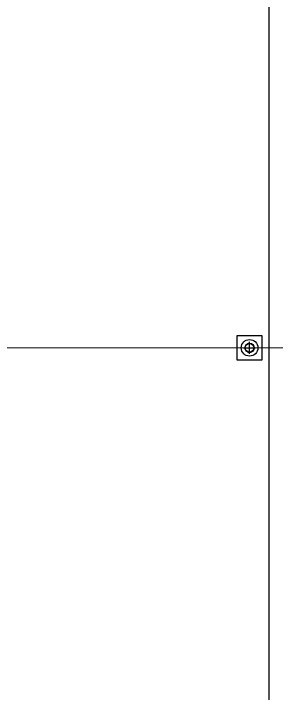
# Model space of a CAD drawing. Header units: millimetres. Extents: x 1478096 to 1808313, y 619971 to 762366.
# Drawn here: x 1515019 to 1521358, y 684489 to 700893 of the extents above; entities that cross this region are included whole.
import ezdxf

# ---------------------------------------------------------------- set-up
doc = ezdxf.new("R2010")
doc.units = ezdxf.units.MM
doc.header["$LTSCALE"] = 10
doc.linetypes.add('CENTERX2', pattern=[4, 2.5, -0.5, 0.5, -0.5])
for name, color, linetype in [('0_Estructura', 251, 'Continuous'), ('COSTAN-CAM-EJES', 251, 'CENTERX2'), ('DC-ARQ-VEREDAS Y URBAN', 9, 'Continuous')]:
    doc.layers.add(name, color=color, linetype=linetype)

msp = doc.modelspace()

# ---------------------------------------------------------------- hatches: boundary and pattern name
at = {"layer": '0_Estructura'}
h = msp.add_hatch(dxfattribs=at)
h.set_pattern_fill('ANSI31', color=256, scale=2, angle=-198.0232727, style=0)
h.set_pattern_definition([(206.9767273, (3160101.0235, 723506.1726), (2.880541283, -5.65906193), [])])
h.paths.add_polyline_path([(1520606.008, 692861.919, 1), (1520815.213, 692793.85, 1)])
h.paths.add_polyline_path([(1520610.573, 692860.434, 1), (1520810.649, 692795.335, 1)], flags=16)
h = msp.add_hatch(dxfattribs=at)
h.set_pattern_fill('ANSI31', color=256, scale=2, angle=-180, style=0)
h.set_pattern_definition([(225, (3070165.682, 1229233.579), (4.49012806, -4.49012806), [])])
h.paths.add_polyline_path([(1520600.612, 692827.885, 1), (1520820.612, 692827.885, 1)])
h.paths.add_polyline_path([(1520605.412, 692827.885, 1), (1520815.812, 692827.885, 1)], flags=16)

# ---------------------------------------------------------------- linework, layer by layer
for p, q in [((1520710.612, 692684.194), (1520710.612, 692971.576)), ((1520566.921, 692827.885), (1520854.302, 692827.885))]:
    msp.add_line(p, q, dxfattribs=at)
msp.add_lwpolyline([(1521010.611, 692527.885), (1520410.611, 692527.885), (1520410.611, 693127.885), (1521010.611, 693127.885)], close=True, dxfattribs=at)
for centre, radius in [((1520710.611, 692827.885), 200), ((1520710.611, 692827.885), 110), ((1520710.612, 692827.885), 110), ((1520710.611, 692827.885), 105.2), ((1520710.612, 692827.885), 105.2)]:
    msp.add_circle(centre, radius, dxfattribs=at)
at = {"layer": 'COSTAN-CAM-EJES', "const_width": 25}
msp.add_lwpolyline([(1478108.728, 692827.884), (1676824.92, 692827.884)], dxfattribs=at)
at = {"layer": 'DC-ARQ-VEREDAS Y URBAN'}
msp.add_line((1521178.056, 730654.938), (1521178.035, 639586.125), dxfattribs=at)

doc.saveas('drawing.dxf')
